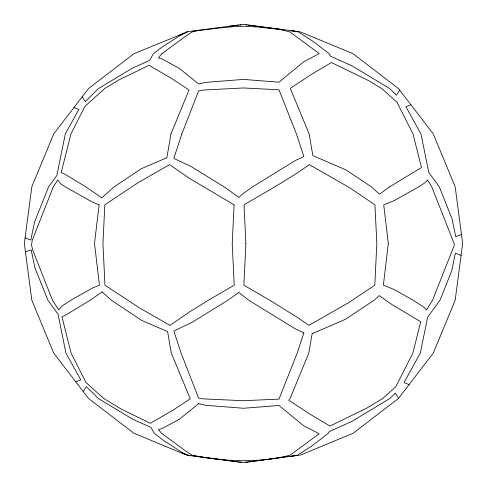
<?xml version="1.0" encoding="UTF-8"?>
<svg xmlns="http://www.w3.org/2000/svg" width="487" height="487" viewBox="0 0 487 487"><rect width="100%" height="100%" fill="white"/><g stroke="black" fill="none" stroke-linecap="round" stroke-linejoin="round"><path stroke-width="0.73" d="M83.24 391.554L86.296 386.611L98.264 398.463L132.768 419.258L150.94 427.397L154.276 433.29L163.535 440.431L181.566 452.119L187.726 455.181L189.163 455.406L185.17 454.517L133.925 433.29L88.537 398.463L53.71 353.075L31.819 300.217L24.35 243.5L31.819 186.783L53.71 133.925L88.537 88.537L133.925 53.71L187.446 31.832L179.764 35.654L161.209 47.683L153.393 53.71L149.588 60.437L132.257 68.198L98.502 88.537L85.231 101.686L82.206 96.791M399.62 90.046L396.43 95.202L389.703 88.537L352.174 65.922L330.636 56.273L329.188 53.71L314.145 42.113L298.263 31.819L290.922 30.687L299.493 31.819M398.463 398.463L353.075 433.29L300.217 455.181M179.003 35.429L183.678 33.104M25.47 251.998L31.174 249.825L34.887 267.667L47.872 300.217L57.996 314.085L65.934 353.075L80.763 379.89L75.753 381.802M410.918 104.772L405.896 106.69L420.951 133.925L428.797 172.447L439.262 186.783L452.046 218.84L455.759 236.658L461.463 234.478M285.65 456.8L287.032 456.508M192.195 31.345L193.625 31.107M195.062 30.876L198.641 30.291M284.268 457.092L248.699 461.859M186.783 455.181L243.5 462.65L299.243 455.181M186.783 31.819L243.5 24.35L295.177 31.156M229.572 26.249L238.624 25.196M293.454 456.076L289.193 456.544L297.654 455.181L311.82 446.001L328.305 433.29L329.285 431.555L351.663 421.535L389.947 398.463L395.365 393.094L398.585 398.299L433.29 353.075L455.181 300.217L462.65 243.5L455.181 186.783L433.29 133.925L398.463 88.537L353.075 53.71L300.217 31.819M247.993 461.932L245.302 462.175M239.914 25.081L241.071 24.989M245.929 24.989L247.086 25.081M241.698 462.175L239.007 461.932M248.376 25.196L283.513 29.804M238.301 461.859L191.44 455.552M73.963 107.53L78.87 109.405L65.313 133.925L56.845 175.497L48.609 186.783L34.547 222.054L30.797 240.054L25.093 237.875M461.086 255.401L455.382 253.222L451.699 270.875L440.005 300.217L427.653 317.134L420.33 353.075L404.003 382.605L409.129 384.566M181.261 452.569L185.17 454.517M234.077 204.826L232.226 243.5L234.223 285.193L208.412 300.217L189.942 311.662L169.993 325.377L139.221 307.766L104.967 285.193L102.946 243.5L104.821 204.826L138.57 182.369L169.549 164.643L189.607 178.437L234.077 204.826M245.88 243.5L243.884 285.193L269.688 300.217L296.504 316.83L308.941 325.377L348.862 302.53L374.801 285.193L376.828 243.5L374.947 204.826L349.392 187.586L309.379 164.643L296.839 173.269L275.021 186.783L244.024 204.826L245.88 243.5M99.098 204.826L94.502 243.5L99.451 285.193L92.67 287.914L70.871 300.217L62.208 305.879L58.72 310.03L52.486 300.217L32.623 249.819L31.533 245.01L32.215 240.371L53.339 186.783L57.655 179.989L61.125 184.135L65.185 186.783L92.39 202.135L99.098 204.826M388.328 243.5L383.379 285.193L394.178 289.528L413.122 300.217L424.226 307.467L426.375 310.03L432.608 300.217L454.371 245.01L454.115 243.5L431.756 186.783L427.44 179.989L425.303 182.54L418.808 186.783L394.464 200.522L383.738 204.826L388.328 243.5M170.967 133.925L166.864 157.697L141.407 168.672L114.214 186.783L101.838 197.874L85.669 186.783L64.722 174.115L61.204 172.587L70.938 133.925L84.884 106.416L104.723 88.537L119.151 79.807L148.961 65.295L172.307 78.888L189.041 90.022L170.967 133.925M312.155 333.686L308.807 353.075L290.118 398.463L288.791 400.174L310.529 414.504L329.997 426.034L366.821 408.1L382.752 398.463L395.84 386.672L412.866 353.075L420.756 321.737L391.913 304.545L379.27 295.603L374.119 300.217L345.38 319.356L312.155 333.686M181.858 133.925L173.81 158.385L190.898 166.402L224.02 186.783L238.825 197.363L243.5 193.321L252.65 186.783L295.463 160.442L303.845 156.504L296.419 133.925L279.008 89.803L243.5 87.97L203.091 90.071L198.641 90.825L181.858 133.925M303.845 332.864L297.198 353.075L279.008 399.103L243.5 400.704L203.542 398.902L198.641 398.177L181.079 353.075L173.81 330.99L191.141 322.857L227.928 300.217L238.825 292.431L248.741 300.217L295.219 328.816L303.845 332.864M161.867 53.71L158.458 58.008L161.453 58.665L179.222 68.271L198.641 83.977L205.465 82.388L243.5 79.418L279.008 82.193L303.626 61.898L319.198 53.576L289.728 31.819L279.008 29.378L257.599 26.974L243.5 26.243L235.258 26.517L219.728 27.966L198.641 30.498L192.456 31.819L186.88 35.405L161.867 53.71M198.641 403.668L179.502 419.155L161.806 428.718L158.458 429.455L161.501 433.29L185.827 451.09L192.188 455.181L199.907 456.709C229.742 461.834 260.575 462.723 290.094 455.181L319.198 433.765L303.346 425.522L279.008 405.494L243.5 408.264L205.703 405.312L198.641 403.668M102.093 291.89L90.223 300.217L65.532 315.144L61.928 316.708L71.078 353.075L85.992 382.496L103.719 398.463L121.324 409.117L150.41 423.276L173.451 409.865L190.24 398.798L171.29 353.075L167.583 331.604L141.863 320.507L111.389 300.217L102.093 291.89M389.716 186.783L379.531 194.161L371.295 186.783L345.831 169.829L312.873 155.615L309.129 133.925L290.295 88.342L311.674 74.249L331.44 62.543L368.994 80.824L381.741 88.537L396.948 102.233L413.013 133.925L421.48 167.565L389.716 186.783"/></g></svg>
